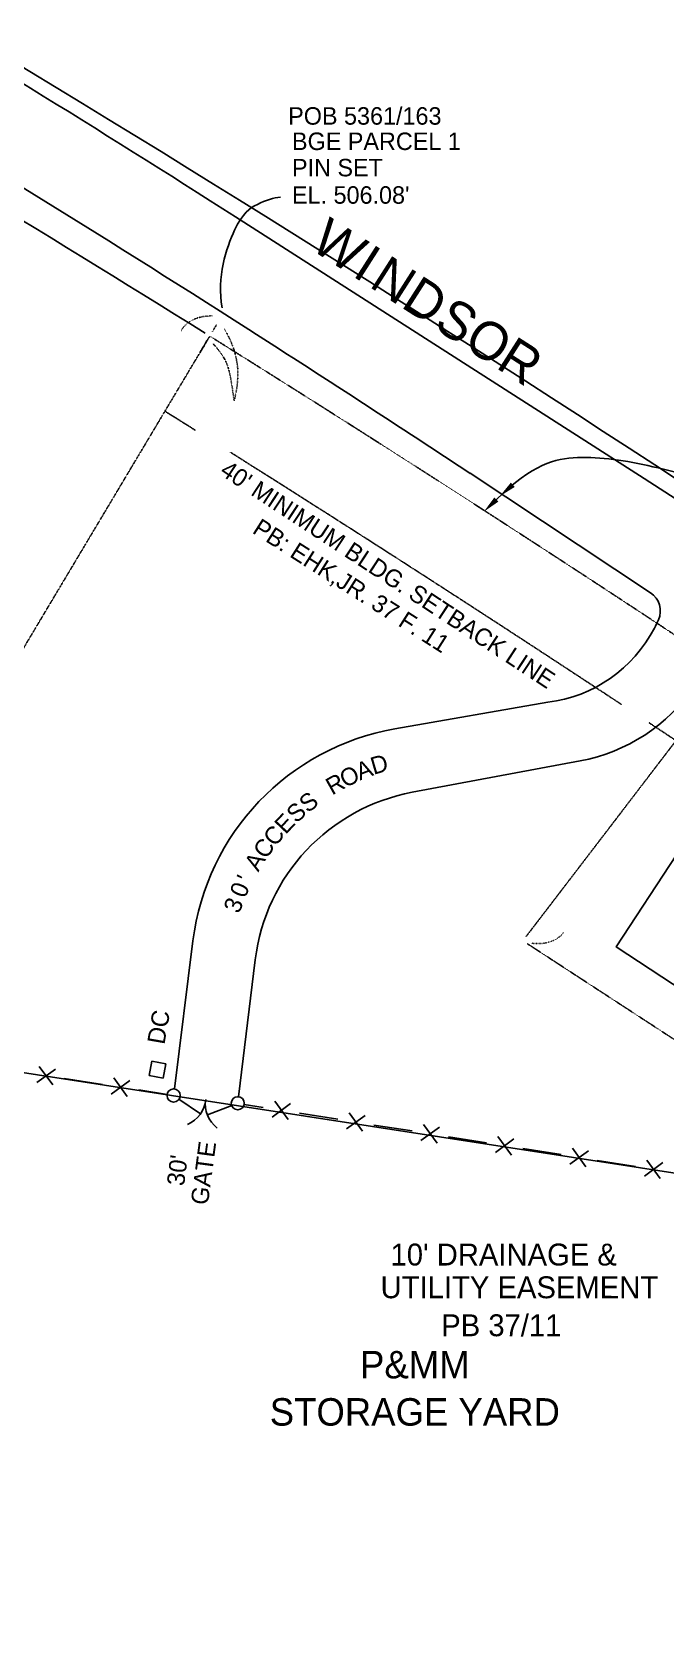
# Model space of a CAD drawing. Header units: inches. Extents: x -46627 to 16189, y -40789 to 47130.
# Drawn here: x -20569 to -17089, y 33286 to 42124 of the extents above; entities that cross this region are included whole.
import ezdxf
from ezdxf.enums import TextEntityAlignment as Align

# ---------------------------------------------------------------- set-up
doc = ezdxf.new("R2010")
doc.units = ezdxf.units.IN
doc.header["$MEASUREMENT"] = 0
for name, pattern in [('DIVIDE', [1.25, 0.5, -0.25, 0, -0.25, 0, -0.25]), ('DOT', [0.25, 0, -0.25]), ('HIDDEN2', [0.1875, 0.125, -0.0625]), ('PHANTOM2', [31.25, 15.625, -3.125, 3.125, -3.125, 3.125, -3.125])]:
    doc.linetypes.add(name, pattern=pattern)
for name, color, linetype in [('11', 7, 'CONTINUOUS'), ('13', 7, 'CONTINUOUS'), ('15', 7, 'CONTINUOUS'), ('16', 7, 'CONTINUOUS'), ('21', 7, 'CONTINUOUS'), ('4', 7, 'CONTINUOUS'), ('41', 7, 'CONTINUOUS'), ('42', 7, 'CONTINUOUS'), ('5', 7, 'CONTINUOUS'), ('7', 7, 'CONTINUOUS'), ('8', 7, 'CONTINUOUS'), ('9', 7, 'CONTINUOUS')]:
    doc.layers.add(name, color=color, linetype=linetype)
doc.styles.add('txt', font='TXT', dxfattribs={"height": 0.2})

msp = doc.modelspace()

# ---------------------------------------------------------------- linework, layer by layer
at = {"layer": '11', "color": 5, "linetype": 'DOT'}
for points in [[(-19581.5948, 40565.6718), (-19659.5612, 40567.245), (-19724.348, 40535.313), (-19750.2428, 40486.4394)], [(-19514.1836, 40495.7922), (-19472.1788, 40423.8138), (-19442.1752, 40321.8438), (-19436.1752, 40231.8702), (-19448.1764, 40141.8966), (-19460.1776, 40099.9086)], [(-19574.1896, 40411.8174), (-19514.1836, 40345.8366), (-19484.18, 40267.8594), (-19472.1788, 40183.8834), (-19460.1776, 40099.9086)], [(-17826.5588, 37121.6286), (-17749.2632, 37111.3038), (-17681.2988, 37135.7526), (-17650.076, 37181.4066)]]:
    msp.add_open_spline(points, degree=3, dxfattribs=at)
at = {"layer": '15', "color": 132, "linetype": 'Continuous'}
for p, q in [((-19927.4528, 36394.5462), (-19912.6484, 36473.2794)), ((-19912.6484, 36473.2794), (-19834.9832, 36459.0234)), ((-19849.7876, 36380.2902), (-19834.9832, 36459.0234)), ((-19927.4528, 36394.5462), (-19849.7876, 36380.2902))]:
    msp.add_line(p, q, dxfattribs=at)
at = {"layer": '16', "color": 6, "linetype": 'Continuous'}
for p, q in [((-20441.7464, 36430.695), (-20543.4488, 36356.121)), ((-20530.1444, 36445.0674), (-20455.5704, 36343.365)), ((-20392.9328, 36378.6462), (-20182.9004, 36346.3218)), ((-20032.9328, 36367.779), (-20134.6364, 36293.205)), ((-20120.264, 36381.603), (-20046.7568, 36280.4478)), ((-19984.1204, 36315.729), (-19828.2116, 36290.967)), ((-19644.2072, 36184.3242), (-19763.0096, 36265.575)), ((-19404.2804, 36236.4738), (-19299.8132, 36219.2442)), ((-19149.8456, 36240.7014), (-19250.9996, 36167.1954)), ((-19237.1756, 36254.5254), (-19163.6696, 36153.3702)), ((-19473.5804, 36230.2458), (-19607.2208, 36180.1674)), ((-19101.032, 36188.6514), (-18890.4812, 36154.7118)), ((-18740.5124, 36176.169), (-18842.216, 36101.595)), ((-18828.9116, 36190.5414), (-18754.3376, 36088.8378)), ((-18692.2484, 36123.0522), (-18482.216, 36090.7278)), ((-18331.1804, 36111.6366), (-18433.952, 36037.611)), ((-18419.5796, 36126.009), (-18345.554, 36023.2386)), ((-18010.7948, 36060.4098), (-17936.222, 35958.7062)), ((-18282.9164, 36058.5198), (-18073.4324, 36025.1286)), ((-17923.4648, 36046.5846), (-18024.62, 35973.0786)), ((-17873.5844, 35993.9874), (-17664.1004, 35960.5962)), ((-17514.1328, 35982.0522), (-17615.8352, 35907.4782)), ((-17601.4628, 35995.8774), (-17528.5052, 35893.6542)), ((-17465.8676, 35928.9354), (-17254.7684, 35896.0638)), ((-17104.8008, 35917.5198), (-17206.5032, 35842.9458)), ((-17192.6792, 35930.277), (-17119.1732, 35829.1218))]:
    msp.add_line(p, q, dxfattribs=at)
for centre in [(-19792.4197, 36285.5353, 0), (-19440.2255, 36242.6585, 0)]:
    msp.add_circle(centre, 36, dxfattribs=at)
for centre, start, end in [((-19778.732, 36277.1479, 0), 292.67814167, 355.42514167), ((-19455.4608, 36237.9404, 0), 170.74433056, 233.49133056)]:
    msp.add_arc(centre, 162.956, start, end, dxfattribs=at)
at = {"layer": '21', "color": 5, "linetype": 'Continuous'}
msp.add_arc((-82969.2931, -61020.6044), 120360, 56.365277778, 61.515277778, dxfattribs=at)
at = {"layer": '4', "color": 1, "linetype": 'Continuous'}
for p, q in [((-17207.51, 39673.2966), (-19452.518, 41109.5826)), ((-17172.7952, 39046.185), (-18164.1152, 39701.8818)), ((-11144.75, 35731.2858), (-17207.51, 39673.2966)), ((-18577.508, 38298.081), (-17736.6884, 38444.6178)), ((-18481.9724, 37950.885), (-17558.6216, 38122.8438)), ((-19788.1652, 36321.6618), (-19686.5384, 37134.1818)), ((-19435.4948, 36278.1366), (-19344.1712, 37031.1954))]:
    msp.add_line(p, q, dxfattribs=at)
for centre, radius, start, end in [((-62153.8084, -25643.175, 0), 79242.2355, 57.392791667, 61.241447222), ((-72070.2466, -41909.6241, 0), 97807.1726, 56.554088889, 57.459263889), ((-17238.9967, 38946.0986, 0), 120, 336.26059722, 56.51784722), ((-17830.9035, 39206.4132, 0), 766.62, 332.43125556, 336.26059722), ((-17737.5156, 39080.5296, 0), 974.2301, 280.59071944, 325.70409722), ((-18285.7148, 36902.2426, 0), 1066.1758, 100.59591944, 173.05606111)]:
    msp.add_arc(centre, radius, start, end, dxfattribs=at)
at = {"layer": '4', "color": 1, "linetype": 'Continuous', "extrusion": (8.48011e-07, 1.47517e-06, 1)}
msp.add_arc((-72701.868, -42967.2728, 0.0433), 99038.5352, 57.48034835, 60.829562239, dxfattribs=at)
at = {"layer": '4', "color": 1, "linetype": 'Continuous', "extrusion": (3.62075e-06, -8.27781e-06, 1)}
msp.add_arc((-17831.7694, 39205.8127, -0.3825), 767.1102, 277.1199505, 332.50094495, dxfattribs=at)
at = {"layer": '4', "color": 1, "linetype": 'Continuous', "extrusion": (6.17839e-07, -9.67097e-07, 1)}
msp.add_arc((-18345.1784, 36966.6362, -0.0485), 1351.5629, 99.89813278, 172.86761612, dxfattribs=at)
at = {"layer": '41', "color": 94, "linetype": 'Continuous', "elevation": -0.0012}
msp.add_lwpolyline([(-22749.5228, 36739.7106), (-16124.6372, 35717.619), (-17310.1904, 28077.903), (-17556.5468, 28114.0314), (-17680.4768, 27468.0246), (-16936.8968, 27344.0442), (-17437.298, 24149.3094), (-21689.1704, 24759.2886), (-21054.6428, 28782.333), (-22315.364, 28964.7822), (-23917.904, 29185.6314), (-23499.5432, 31880.7222), (-24668.4812, 32035.3914), (-24100.2356, 35698.0638), (-22922.8592, 35518.113)], close=True, dxfattribs=at)
at = {"layer": '42', "color": 7, "linetype": 'Continuous', "elevation": -0.006}
msp.add_lwpolyline([(-14520.6512, 36683.5782), (-16698.0008, 38111.7834), (-17360.9012, 37101.1674), (-15183.5528, 35672.9622)], close=True, dxfattribs=at)
at = {"layer": '5', "color": 252, "linetype": 'HIDDEN2'}
for start, end in [(57.914311111, 58.009094444), (56.576633333, 57.805111111), (56.403194444, 56.488647222)]:
    msp.add_arc((-82969.2931, -61020.6044), 119160, start, end, dxfattribs=at)
at = {"layer": '7', "color": 32, "linetype": 'Continuous'}
msp.add_arc((-82969.2931, -61020.6044), 119640, 58.028066667, 59.552177778, dxfattribs=at)
at = {"layer": '8', "color": 3, "linetype": 'DIVIDE'}
msp.add_line((-19556.1284, 40518.4746), (-19578.6356, 40480.785), dxfattribs=at)
at = {"layer": '8', "color": 3, "linetype": 'PHANTOM2'}
msp.add_line((-19609.3964, 40429.2702), (-19648.4132, 40363.9314), dxfattribs=at)
at = {"layer": '8', "color": 52, "linetype": 'Continuous'}
for points in [[(-19526.1848, 40609.7586), (-19556.1872, 40777.7094), (-19449.62, 41105.8038), (-19338.2456, 41182.3398), (-19240.7924, 41217.1302), (-19205.9876, 41217.1302)], [(-18019.358, 39557.9298), (-17818.3292, 39752.397), (-17583.1424, 39813.3474), (-17173.7456, 39752.397), (-16677.242, 39604.3758), (-16198.16, 39386.6982), (-15902, 39212.5554), (-15675.524, 39064.5342)]]:
    msp.add_open_spline(points, degree=3, dxfattribs=at)
for points in [[(-17918.666, 39626.925), (-17939.828, 39650.9286), (-18001.2572, 39575.4402)], [(-18008.2328, 39546.4302), (-18030.482, 39569.4294), (-18088.3568, 39491.1834)]]:
    msp.add_solid(points, dxfattribs=at)
at = {"layer": '9', "color": 3, "linetype": 'DIVIDE'}
for p, q in [((-19594.016, 40455.027), (-21063.4628, 37994.2134)), ((-17855.8556, 37158.7194), (-16740.2576, 38615.9574)), ((-17848.958, 37118.5194), (-15167.3492, 35370.9582))]:
    msp.add_line(p, q, dxfattribs=at)
msp.add_arc((-82969.2931, -61020.6044), 119640, 56.387769444, 58.0137, dxfattribs=at)

# ---------------------------------------------------------------- texts
at = {"layer": '13', "color": 7, "linetype": 'Continuous', "style": 'txt', "width": 0.997924}
for s, p in [("10' DRAINAGE &", (-18600.902, 35351.9718)), ('PB 37/11', (-18322.346, 34963.611))]:
    msp.add_text(s, height=120.2208, dxfattribs=at).set_placement(p)
at = {"layer": '13', "color": 7, "linetype": 'Continuous', "style": 'txt', "width": 0.998483}
msp.add_text('UTILITY EASEMENT', height=120.2208, rotation=359.99633128, dxfattribs=at).set_placement((-18655.7768, 35172.195))
at = {"layer": '15', "color": 132, "linetype": 'Continuous', "style": 'txt', "width": 0.995382}
msp.add_text('DC', height=96.414, rotation=80.13475945, dxfattribs=at).set_placement((-19874.8546, 36661.2923), align=Align.MIDDLE)
at = {"layer": '16', "color": 6, "linetype": 'Continuous', "style": 'txt'}
for s, height, rotation, width, p in [('GATE', 95.4924, 82.4081011, 1.003782, (-19628.7911, 35859.8843)), ("30'", 96.2148, 82.60620666, 0.998241, (-19772.3917, 35874.5757))]:
    msp.add_text(s, height=height, rotation=rotation, dxfattribs=dict(at, width=width)).set_placement(p, align=Align.MIDDLE)
at = {"layer": '4', "color": 1, "linetype": 'Continuous', "style": 'txt', "width": 1.001718}
for s, p in [('W', (-18937.7898, 40865.7494)), ('I', (-18783.2532, 40766.8818)), ('N', (-18639.1512, 40674.6899)), ('D', (-18465.132, 40563.3587)), ('S', (-18291.1128, 40452.0263)), ('O', (-18117.0936, 40340.6939)), ('R', (-17943.0744, 40229.3627))]:
    msp.add_text(s, height=209.556, rotation=327.39015679, dxfattribs=at).set_placement(p, align=Align.CENTER)
at = {"layer": '4', "color": 1, "linetype": 'Continuous', "style": 'txt', "width": 1.005558}
for s, rotation, p in [('A', 20.67348056, (-18762.9739, 38118.6884)), ('D', 16.36595944, (-18676.5089, 38150.3206)), ('R', 29.28852276, (-18928.2637, 38037.8684)), ('O', 24.98100164, (-18847.0252, 38081.1456)), ('S', 37.90356496, (-19080.7608, 37934.9771)), ('E', 46.51860718, (-19217.5591, 37811.9817)), ('S', 42.21108607, (-19151.2927, 37875.8536)), ('C', 50.82612833, (-19279.2399, 37743.6658)), ('C', 55.13364944, (-19336.0426, 37671.2313)), ('A', 59.44117048, (-19387.6934, 37595.0227)), ("'", 63.74869162, (-19444.139, 37494.7271)), ('0', 68.05621273, (-19474.2869, 37433.4492)), ('3', 68.05621273, (-19508.4521, 37348.65))]:
    msp.add_text(s, height=95.4384, rotation=rotation, dxfattribs=at).set_placement(p, align=Align.TOP_CENTER)
at = {"layer": '42', "color": 7, "linetype": 'Continuous', "style": 'txt', "width": 0.994273}
for s, p in [('P&MM', (-18467.4764, 34807.0626, -0.0072)), ('STORAGE YARD', (-18467.4764, 34548.1986, -0.0072))]:
    msp.add_text(s, height=150.864, dxfattribs=at).set_placement(p, align=Align.MIDDLE)
at = {"layer": '5', "color": 252, "linetype": 'Continuous', "style": 'txt'}
for s, rotation, p in [("40' MINIMUM BLDG. SETBACK LINE", 326.747613, (-19544.186, 39698.0262)), ('PB: EHK,JR. 37 F. 11', 327.53910596, (-19365.404, 39377.4678))]:
    msp.add_text(s, height=96, rotation=rotation, dxfattribs=at).set_placement(p)
at = {"layer": '8', "color": 52, "linetype": 'Continuous', "style": 'txt'}
for s, p in [('POB 5361/163', (-19163.1812, 41616.075)), ('BGE PARCEL 1', (-19142.2976, 41476.917)), ('PIN SET', (-19142.2976, 41332.233)), ("EL. 506.08'", (-19142.2976, 41181.9834))]:
    msp.add_text(s, height=96, dxfattribs=at).set_placement(p)

doc.saveas('drawing.dxf')
